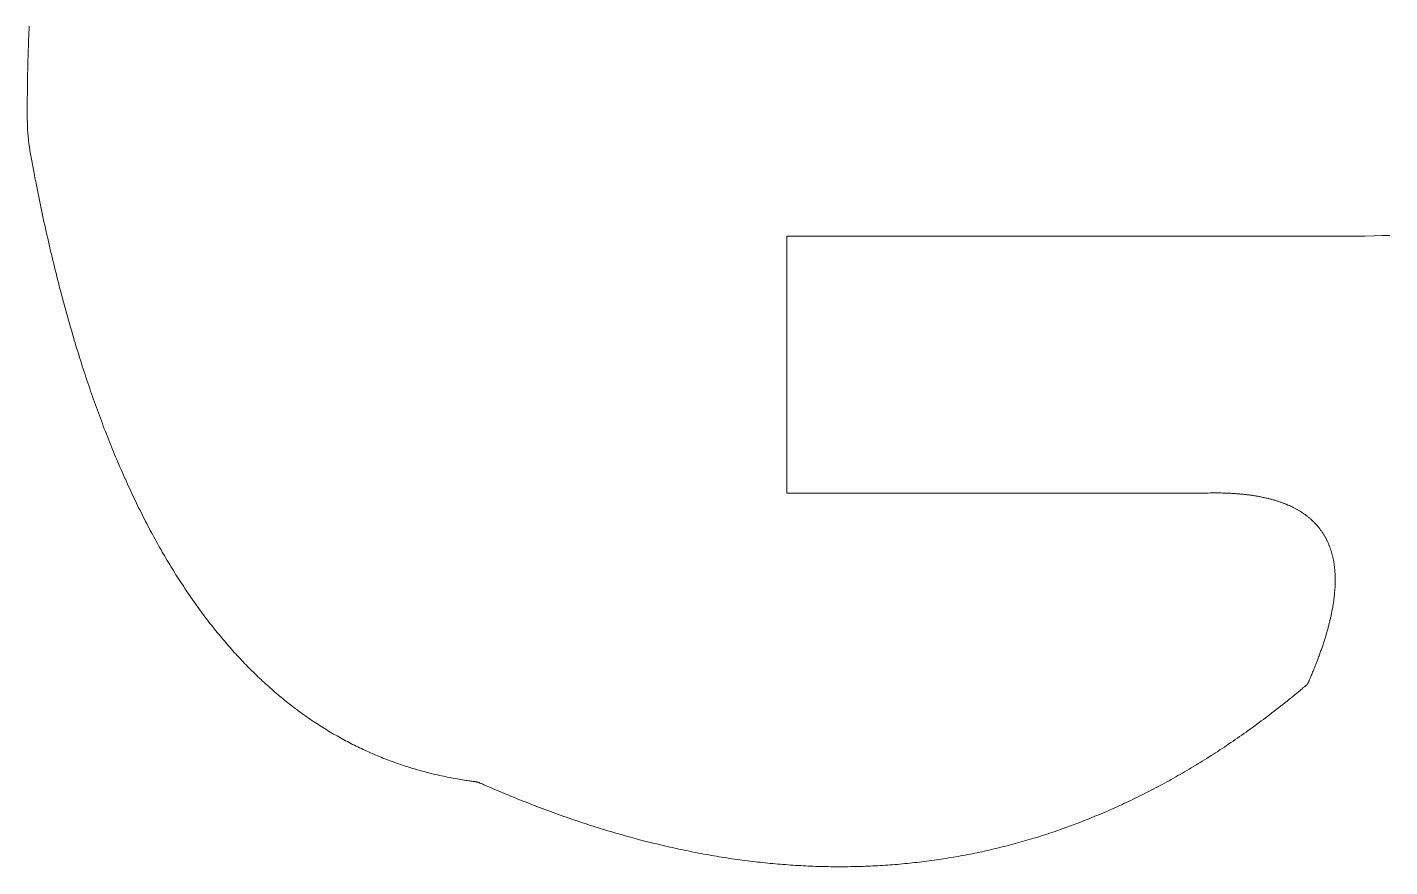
# Model space of a CAD drawing. Header units: inches. Extents: x -250 to 251, y -166 to 168.
# Drawn here: x -143.69 to -128.54, y -123.75 to -114.42 of the extents above; entities that cross this region are included whole.
import ezdxf

# ---------------------------------------------------------------- set-up
doc = ezdxf.new("R2010")
doc.units = ezdxf.units.IN
doc.header["$MEASUREMENT"] = 0
doc.layers.add('Layer 1', color=7, linetype='Continuous')

msp = doc.modelspace()

# ---------------------------------------------------------------- linework, layer by layer
at = {"layer": 'Layer 1', "color": 1, "lineweight": 9}
for points in [[(-130.626, -119.597), (-130.591, -119.596), (-130.561, -119.596), (-130.534, -119.595), (-130.51, -119.595), (-130.49, -119.595), (-130.471, -119.595), (-130.455, -119.595), (-130.439, -119.595), (-130.425, -119.595), (-130.411, -119.595), (-130.398, -119.596), (-130.386, -119.596), (-130.373, -119.596), (-130.362, -119.597), (-130.35, -119.597), (-130.339, -119.597), (-130.327, -119.598), (-130.316, -119.598), (-130.305, -119.599), (-130.294, -119.6), (-130.283, -119.6), (-130.272, -119.601), (-130.261, -119.602), (-130.25, -119.602), (-130.239, -119.603), (-130.228, -119.604), (-130.217, -119.605), (-130.206, -119.606), (-130.196, -119.607), (-130.185, -119.608), (-130.174, -119.609), (-130.164, -119.61), (-130.153, -119.611), (-130.143, -119.612), (-130.133, -119.613), (-130.122, -119.615), (-130.112, -119.616), (-130.102, -119.617), (-130.092, -119.619), (-130.082, -119.62), (-130.072, -119.621), (-130.062, -119.623), (-130.052, -119.624), (-130.042, -119.626), (-130.032, -119.628), (-130.022, -119.629), (-130.013, -119.631), (-130.003, -119.632), (-129.993, -119.634), (-129.984, -119.636), (-129.974, -119.638), (-129.965, -119.64), (-129.956, -119.642), (-129.946, -119.644), (-129.937, -119.646), (-129.928, -119.648), (-129.919, -119.65), (-129.909, -119.652), (-129.9, -119.654), (-129.891, -119.656), (-129.882, -119.658), (-129.873, -119.66), (-129.865, -119.663), (-129.856, -119.665), (-129.847, -119.667), (-129.838, -119.67), (-129.83, -119.672), (-129.821, -119.675), (-129.813, -119.677), (-129.804, -119.68), (-129.796, -119.682), (-129.787, -119.685), (-129.779, -119.688), (-129.771, -119.691), (-129.763, -119.693), (-129.755, -119.696), (-129.746, -119.699), (-129.738, -119.702), (-129.73, -119.705), (-129.723, -119.708), (-129.715, -119.711), (-129.707, -119.714), (-129.699, -119.717), (-129.691, -119.72), (-129.684, -119.723), (-129.676, -119.726), (-129.669, -119.73), (-129.661, -119.733), (-129.654, -119.736), (-129.646, -119.739), (-129.639, -119.743), (-129.632, -119.746), (-129.624, -119.75), (-129.617, -119.753), (-129.61, -119.757), (-129.603, -119.76), (-129.596, -119.764), (-129.589, -119.768), (-129.582, -119.771), (-129.575, -119.775), (-129.568, -119.779), (-129.562, -119.783), (-129.555, -119.787), (-129.548, -119.79), (-129.542, -119.794), (-129.535, -119.798), (-129.529, -119.802), (-129.522, -119.806), (-129.516, -119.811), (-129.51, -119.815), (-129.503, -119.819), (-129.497, -119.823), (-129.491, -119.827), (-129.485, -119.832), (-129.479, -119.836), (-129.473, -119.84), (-129.467, -119.845), (-129.461, -119.849), (-129.455, -119.854), (-129.45, -119.858), (-129.444, -119.863), (-129.438, -119.867), (-129.433, -119.872), (-129.427, -119.877), (-129.422, -119.881), (-129.416, -119.886), (-129.411, -119.891), (-129.405, -119.896), (-129.4, -119.901), (-129.395, -119.906), (-129.39, -119.911), (-129.385, -119.916), (-129.379, -119.921), (-129.374, -119.926), (-129.369, -119.931), (-129.365, -119.936), (-129.36, -119.941), (-129.355, -119.946), (-129.35, -119.952), (-129.345, -119.957), (-129.341, -119.962), (-129.336, -119.968), (-129.332, -119.973), (-129.327, -119.979), (-129.323, -119.984), (-129.318, -119.99), (-129.314, -119.995), (-129.31, -120.001), (-129.306, -120.007), (-129.302, -120.012), (-129.297, -120.018), (-129.293, -120.024), (-129.289, -120.03), (-129.285, -120.036), (-129.282, -120.041), (-129.278, -120.047), (-129.274, -120.053), (-129.27, -120.059), (-129.267, -120.065), (-129.263, -120.072), (-129.259, -120.078), (-129.256, -120.084), (-129.252, -120.09), (-129.249, -120.096), (-129.246, -120.103), (-129.242, -120.109), (-129.239, -120.115), (-129.236, -120.122), (-129.233, -120.128), (-129.23, -120.135), (-129.227, -120.141), (-129.224, -120.148), (-129.221, -120.154), (-129.218, -120.161), (-129.215, -120.168), (-129.213, -120.174), (-129.21, -120.181), (-129.207, -120.188), (-129.205, -120.195), (-129.202, -120.202), (-129.2, -120.209), (-129.197, -120.216), (-129.195, -120.223), (-129.192, -120.23), (-129.19, -120.237), (-129.188, -120.244), (-129.186, -120.251), (-129.184, -120.258), (-129.182, -120.265), (-129.18, -120.273), (-129.178, -120.28), (-129.176, -120.287), (-129.174, -120.295), (-129.172, -120.302), (-129.171, -120.31), (-129.169, -120.317), (-129.167, -120.325), (-129.166, -120.332), (-129.164, -120.34), (-129.163, -120.348), (-129.161, -120.355), (-129.16, -120.363), (-129.159, -120.371), (-129.157, -120.379), (-129.156, -120.387), (-129.155, -120.395), (-129.154, -120.402), (-129.153, -120.41), (-129.152, -120.418), (-129.151, -120.427), (-129.15, -120.435), (-129.149, -120.443), (-129.149, -120.451), (-129.148, -120.459), (-129.147, -120.467), (-129.147, -120.476), (-129.146, -120.484), (-129.146, -120.492), (-129.145, -120.501), (-129.145, -120.509), (-129.145, -120.518), (-129.144, -120.526), (-129.144, -120.535), (-129.144, -120.544), (-129.144, -120.552), (-129.144, -120.561), (-129.144, -120.57), (-129.144, -120.578), (-129.144, -120.587), (-129.144, -120.596), (-129.144, -120.605), (-129.145, -120.614), (-129.145, -120.623), (-129.145, -120.632), (-129.146, -120.641), (-129.146, -120.65), (-129.147, -120.659), (-129.147, -120.668), (-129.148, -120.677), (-129.149, -120.687), (-129.15, -120.696), (-129.15, -120.705), (-129.151, -120.715), (-129.152, -120.724), (-129.153, -120.733), (-129.154, -120.743), (-129.155, -120.752), (-129.156, -120.762), (-129.158, -120.772), (-129.159, -120.781), (-129.16, -120.791), (-129.161, -120.801), (-129.163, -120.81), (-129.164, -120.82), (-129.166, -120.83), (-129.167, -120.84), (-129.169, -120.85), (-129.171, -120.86), (-129.172, -120.87), (-129.174, -120.88), (-129.176, -120.89), (-129.178, -120.9), (-129.18, -120.91), (-129.182, -120.92), (-129.184, -120.93), (-129.186, -120.941), (-129.188, -120.951), (-129.19, -120.961), (-129.193, -120.972), (-129.195, -120.982), (-129.197, -120.993), (-129.2, -121.003), (-129.202, -121.014), (-129.205, -121.024), (-129.207, -121.035), (-129.21, -121.045), (-129.213, -121.056), (-129.215, -121.067), (-129.218, -121.078), (-129.221, -121.088), (-129.224, -121.099), (-129.227, -121.11), (-129.23, -121.121), (-129.233, -121.132), (-129.236, -121.143), (-129.239, -121.154), (-129.243, -121.165), (-129.246, -121.176), (-129.249, -121.187), (-129.253, -121.199), (-129.256, -121.21), (-129.26, -121.221), (-129.263, -121.233), (-129.267, -121.244), (-129.271, -121.255), (-129.274, -121.267), (-129.278, -121.278), (-129.282, -121.29), (-129.286, -121.301), (-129.29, -121.313), (-129.294, -121.324), (-129.298, -121.336), (-129.302, -121.348), (-129.306, -121.36), (-129.31, -121.371), (-129.315, -121.383), (-129.319, -121.395), (-129.323, -121.407), (-129.328, -121.419), (-129.332, -121.431), (-129.337, -121.443), (-129.341, -121.455), (-129.346, -121.467), (-129.351, -121.479), (-129.355, -121.491), (-129.36, -121.504), (-129.365, -121.516), (-129.37, -121.528), (-129.375, -121.541), (-129.38, -121.553), (-129.385, -121.565), (-129.39, -121.578), (-129.395, -121.59), (-129.4, -121.602), (-129.405, -121.613), (-129.41, -121.624), (-129.414, -121.635), (-129.418, -121.645), (-129.422, -121.654), (-129.426, -121.662), (-129.429, -121.67), (-129.432, -121.677), (-129.435, -121.683), (-129.437, -121.689), (-129.439, -121.694), (-129.441, -121.698), (-129.443, -121.702), (-129.444, -121.705), (-129.445, -121.707), (-129.446, -121.71), (-129.447, -121.712), (-129.448, -121.713), (-129.448, -121.714), (-129.449, -121.715), (-129.449, -121.716), (-129.45, -121.717), (-129.45, -121.718), (-129.45, -121.719), (-129.451, -121.719), (-129.451, -121.72), (-129.451, -121.72), (-129.451, -121.721), (-129.452, -121.721), (-129.452, -121.722), (-129.453, -121.722), (-129.453, -121.723), (-129.454, -121.723), (-129.455, -121.724), (-129.456, -121.725), (-129.457, -121.726), (-129.458, -121.727), (-129.459, -121.728), (-129.46, -121.729), (-129.462, -121.73), (-129.464, -121.732), (-129.467, -121.734), (-129.47, -121.737), (-129.473, -121.74), (-129.477, -121.743), (-129.482, -121.747), (-129.488, -121.752), (-129.494, -121.758), (-129.503, -121.764), (-129.513, -121.773), (-129.524, -121.782), (-129.538, -121.794), (-129.554, -121.807), (-129.572, -121.821), (-129.591, -121.837), (-129.612, -121.854), (-129.634, -121.872), (-129.657, -121.89), (-129.68, -121.909), (-129.704, -121.928), (-129.728, -121.947), (-129.752, -121.966), (-129.775, -121.985), (-129.799, -122.003), (-129.823, -122.022), (-129.847, -122.04), (-129.871, -122.059), (-129.895, -122.077), (-129.919, -122.095), (-129.943, -122.113), (-129.967, -122.131), (-129.991, -122.149), (-130.015, -122.166), (-130.039, -122.184), (-130.063, -122.202), (-130.087, -122.219), (-130.111, -122.236), (-130.135, -122.254), (-130.159, -122.271), (-130.183, -122.288), (-130.208, -122.305), (-130.232, -122.322), (-130.256, -122.338), (-130.28, -122.355), (-130.304, -122.372), (-130.329, -122.388), (-130.353, -122.404), (-130.377, -122.421), (-130.402, -122.437), (-130.426, -122.453), (-130.45, -122.469), (-130.475, -122.485), (-130.499, -122.5), (-130.524, -122.516), (-130.548, -122.532), (-130.573, -122.547), (-130.597, -122.563), (-130.622, -122.578), (-130.646, -122.593), (-130.671, -122.608), (-130.695, -122.623), (-130.72, -122.638), (-130.745, -122.653), (-130.769, -122.667), (-130.794, -122.682), (-130.819, -122.696), (-130.843, -122.711), (-130.868, -122.725), (-130.893, -122.739), (-130.918, -122.753), (-130.943, -122.767), (-130.967, -122.781), (-130.992, -122.795), (-131.017, -122.809), (-131.042, -122.822), (-131.067, -122.836), (-131.092, -122.849), (-131.117, -122.862), (-131.142, -122.876), (-131.167, -122.889), (-131.192, -122.902), (-131.217, -122.915), (-131.242, -122.927), (-131.267, -122.94), (-131.292, -122.953), (-131.317, -122.965), (-131.342, -122.978), (-131.367, -122.99), (-131.392, -123.002), (-131.418, -123.014), (-131.443, -123.026), (-131.468, -123.038), (-131.493, -123.05), (-131.518, -123.062), (-131.544, -123.073), (-131.569, -123.085), (-131.594, -123.096), (-131.62, -123.108), (-131.645, -123.119), (-131.67, -123.13), (-131.696, -123.141), (-131.721, -123.152), (-131.747, -123.163), (-131.772, -123.174), (-131.798, -123.184), (-131.823, -123.195), (-131.849, -123.205), (-131.874, -123.216), (-131.9, -123.226), (-131.926, -123.236), (-131.951, -123.246), (-131.977, -123.256), (-132.002, -123.266), (-132.028, -123.275), (-132.054, -123.285), (-132.08, -123.295), (-132.105, -123.304), (-132.131, -123.313), (-132.157, -123.323), (-132.183, -123.332), (-132.208, -123.341), (-132.234, -123.35), (-132.26, -123.359), (-132.286, -123.368), (-132.312, -123.376), (-132.338, -123.385), (-132.364, -123.393), (-132.39, -123.402), (-132.416, -123.41), (-132.442, -123.418), (-132.468, -123.426), (-132.494, -123.434), (-132.52, -123.442), (-132.546, -123.45), (-132.572, -123.457), (-132.598, -123.465), (-132.624, -123.472), (-132.65, -123.48), (-132.677, -123.487), (-132.703, -123.494), (-132.729, -123.501), (-132.755, -123.508), (-132.782, -123.515), (-132.808, -123.522), (-132.834, -123.529), (-132.861, -123.535), (-132.887, -123.542), (-132.913, -123.548), (-132.94, -123.555), (-132.966, -123.561), (-132.992, -123.567), (-133.019, -123.573), (-133.045, -123.579), (-133.072, -123.585), (-133.098, -123.59), (-133.125, -123.596), (-133.151, -123.601), (-133.178, -123.607), (-133.205, -123.612), (-133.231, -123.617), (-133.258, -123.622), (-133.285, -123.627), (-133.311, -123.632), (-133.338, -123.637), (-133.365, -123.642), (-133.391, -123.646), (-133.418, -123.651), (-133.445, -123.655), (-133.472, -123.66), (-133.499, -123.664), (-133.525, -123.668), (-133.552, -123.672), (-133.579, -123.676), (-133.606, -123.68), (-133.633, -123.684), (-133.66, -123.687), (-133.687, -123.691), (-133.714, -123.694), (-133.741, -123.698), (-133.768, -123.701), (-133.795, -123.704), (-133.822, -123.707), (-133.849, -123.71), (-133.876, -123.713), (-133.903, -123.716), (-133.93, -123.718), (-133.958, -123.721), (-133.985, -123.723), (-134.012, -123.726), (-134.039, -123.728), (-134.067, -123.73), (-134.094, -123.732), (-134.121, -123.734), (-134.148, -123.736), (-134.176, -123.738), (-134.203, -123.739), (-134.23, -123.741), (-134.258, -123.742), (-134.285, -123.744), (-134.313, -123.745), (-134.34, -123.746), (-134.368, -123.747), (-134.395, -123.748), (-134.423, -123.749), (-134.45, -123.75), (-134.478, -123.75), (-134.505, -123.751), (-134.533, -123.751), (-134.561, -123.752), (-134.588, -123.752), (-134.616, -123.752), (-134.644, -123.752), (-134.671, -123.752), (-134.699, -123.752), (-134.727, -123.752), (-134.754, -123.752), (-134.782, -123.751), (-134.81, -123.751), (-134.838, -123.75), (-134.866, -123.75), (-134.894, -123.749), (-134.921, -123.748), (-134.949, -123.747), (-134.977, -123.746), (-135.005, -123.745), (-135.033, -123.743), (-135.061, -123.742), (-135.089, -123.74), (-135.117, -123.739), (-135.145, -123.737), (-135.173, -123.735), (-135.201, -123.733), (-135.23, -123.731), (-135.258, -123.729), (-135.286, -123.727), (-135.314, -123.725), (-135.342, -123.723), (-135.37, -123.72), (-135.399, -123.717), (-135.427, -123.715), (-135.455, -123.712), (-135.483, -123.709), (-135.512, -123.706), (-135.54, -123.703), (-135.568, -123.7), (-135.597, -123.697), (-135.625, -123.693), (-135.654, -123.69), (-135.682, -123.686), (-135.711, -123.683), (-135.739, -123.679), (-135.767, -123.675), (-135.796, -123.671), (-135.825, -123.667), (-135.853, -123.663), (-135.882, -123.659), (-135.91, -123.654), (-135.939, -123.65), (-135.968, -123.645), (-135.996, -123.641), (-136.025, -123.636), (-136.054, -123.631), (-136.082, -123.626), (-136.111, -123.621), (-136.14, -123.616), (-136.169, -123.611), (-136.197, -123.605), (-136.226, -123.6), (-136.255, -123.594), (-136.284, -123.589), (-136.313, -123.583), (-136.342, -123.577), (-136.371, -123.571), (-136.4, -123.565), (-136.429, -123.559), (-136.458, -123.553), (-136.487, -123.547), (-136.516, -123.54), (-136.545, -123.534), (-136.574, -123.527), (-136.603, -123.52), (-136.632, -123.513), (-136.661, -123.506), (-136.69, -123.499), (-136.719, -123.492), (-136.749, -123.485), (-136.778, -123.478), (-136.807, -123.47), (-136.836, -123.463), (-136.866, -123.455), (-136.895, -123.448), (-136.924, -123.44), (-136.954, -123.432), (-136.983, -123.424), (-137.012, -123.416), (-137.042, -123.408), (-137.071, -123.399), (-137.1, -123.391), (-137.13, -123.382), (-137.159, -123.374), (-137.189, -123.365), (-137.218, -123.356), (-137.248, -123.348), (-137.278, -123.339), (-137.307, -123.329), (-137.337, -123.32), (-137.366, -123.311), (-137.396, -123.302), (-137.426, -123.292), (-137.455, -123.283), (-137.485, -123.273), (-137.515, -123.263), (-137.545, -123.253), (-137.574, -123.243), (-137.604, -123.233), (-137.634, -123.223), (-137.664, -123.213), (-137.694, -123.202), (-137.723, -123.192), (-137.753, -123.181), (-137.783, -123.171), (-137.813, -123.16), (-137.843, -123.149), (-137.873, -123.138), (-137.903, -123.127), (-137.933, -123.116), (-137.963, -123.105), (-137.993, -123.093), (-138.023, -123.082), (-138.053, -123.07), (-138.083, -123.059), (-138.114, -123.047), (-138.144, -123.035), (-138.174, -123.023), (-138.204, -123.011), (-138.234, -122.999), (-138.265, -122.987), (-138.295, -122.974), (-138.325, -122.962), (-138.355, -122.949), (-138.386, -122.937), (-138.416, -122.924), (-138.445, -122.912), (-138.473, -122.9), (-138.5, -122.889), (-138.525, -122.878), (-138.548, -122.868), (-138.568, -122.859), (-138.586, -122.852), (-138.601, -122.845), (-138.613, -122.84), (-138.624, -122.835), (-138.633, -122.831), (-138.64, -122.828), (-138.646, -122.825), (-138.652, -122.823), (-138.656, -122.821), (-138.66, -122.819), (-138.663, -122.818), (-138.666, -122.817), (-138.668, -122.816), (-138.67, -122.815), (-138.672, -122.814), (-138.673, -122.814), (-138.674, -122.813), (-138.676, -122.813), (-138.677, -122.812), (-138.678, -122.812), (-138.679, -122.811), (-138.68, -122.811), (-138.68, -122.811), (-138.681, -122.811), (-138.682, -122.811), (-138.683, -122.81), (-138.684, -122.81), (-138.685, -122.81), (-138.686, -122.81), (-138.687, -122.81), (-138.688, -122.81), (-138.69, -122.809), (-138.692, -122.809), (-138.694, -122.809), (-138.697, -122.809), (-138.7, -122.808), (-138.704, -122.808), (-138.709, -122.807), (-138.714, -122.806), (-138.721, -122.805), (-138.728, -122.804), (-138.737, -122.803), (-138.747, -122.802), (-138.758, -122.8), (-138.77, -122.798), (-138.783, -122.796), (-138.798, -122.794), (-138.814, -122.792), (-138.831, -122.789), (-138.849, -122.786), (-138.869, -122.782), (-138.889, -122.779), (-138.91, -122.775), (-138.932, -122.771), (-138.954, -122.767), (-138.975, -122.763), (-138.997, -122.759), (-139.019, -122.755), (-139.041, -122.75), (-139.063, -122.746), (-139.084, -122.741), (-139.106, -122.736), (-139.128, -122.731), (-139.149, -122.726), (-139.171, -122.721), (-139.192, -122.716), (-139.214, -122.711), (-139.235, -122.705), (-139.256, -122.7), (-139.278, -122.694), (-139.299, -122.688), (-139.32, -122.683), (-139.341, -122.677), (-139.362, -122.671), (-139.384, -122.664), (-139.405, -122.658), (-139.426, -122.652), (-139.446, -122.645), (-139.467, -122.639), (-139.488, -122.632), (-139.509, -122.625), (-139.53, -122.618), (-139.55, -122.611), (-139.571, -122.604), (-139.592, -122.597), (-139.612, -122.59), (-139.633, -122.582), (-139.653, -122.575), (-139.674, -122.567), (-139.694, -122.559), (-139.714, -122.551), (-139.735, -122.543), (-139.755, -122.535), (-139.775, -122.527), (-139.795, -122.519), (-139.815, -122.51), (-139.835, -122.502), (-139.855, -122.493), (-139.875, -122.484), (-139.895, -122.475), (-139.915, -122.467), (-139.935, -122.457), (-139.955, -122.448), (-139.974, -122.439), (-139.994, -122.43), (-140.014, -122.42), (-140.033, -122.411), (-140.053, -122.401), (-140.072, -122.391), (-140.092, -122.381), (-140.111, -122.371), (-140.131, -122.361), (-140.15, -122.351), (-140.169, -122.34), (-140.188, -122.33), (-140.208, -122.319), (-140.227, -122.309), (-140.246, -122.298), (-140.265, -122.287), (-140.284, -122.276), (-140.303, -122.265), (-140.322, -122.254), (-140.341, -122.243), (-140.359, -122.231), (-140.378, -122.22), (-140.397, -122.208), (-140.416, -122.196), (-140.434, -122.184), (-140.453, -122.172), (-140.471, -122.16), (-140.49, -122.148), (-140.508, -122.136), (-140.527, -122.124), (-140.545, -122.111), (-140.563, -122.098), (-140.582, -122.086), (-140.6, -122.073), (-140.618, -122.06), (-140.636, -122.047), (-140.654, -122.034), (-140.672, -122.021), (-140.69, -122.007), (-140.708, -121.994), (-140.726, -121.98), (-140.744, -121.967), (-140.762, -121.953), (-140.779, -121.939), (-140.797, -121.925), (-140.815, -121.911), (-140.832, -121.897), (-140.85, -121.882), (-140.867, -121.868), (-140.885, -121.854), (-140.902, -121.839), (-140.92, -121.824), (-140.937, -121.809), (-140.954, -121.794), (-140.972, -121.779), (-140.989, -121.764), (-141.006, -121.749), (-141.023, -121.734), (-141.04, -121.718), (-141.057, -121.702), (-141.074, -121.687), (-141.091, -121.671), (-141.108, -121.655), (-141.125, -121.639), (-141.142, -121.623), (-141.158, -121.607), (-141.175, -121.59), (-141.192, -121.574), (-141.208, -121.557), (-141.225, -121.541), (-141.241, -121.524), (-141.258, -121.507), (-141.274, -121.49), (-141.291, -121.473), (-141.307, -121.456), (-141.323, -121.438), (-141.339, -121.421), (-141.356, -121.403), (-141.372, -121.386), (-141.388, -121.368), (-141.404, -121.35), (-141.42, -121.332), (-141.436, -121.314), (-141.452, -121.296), (-141.468, -121.278), (-141.484, -121.259), (-141.499, -121.241), (-141.515, -121.222), (-141.531, -121.204), (-141.546, -121.185), (-141.562, -121.166), (-141.578, -121.147), (-141.593, -121.128), (-141.608, -121.109), (-141.624, -121.089), (-141.639, -121.07), (-141.655, -121.05), (-141.67, -121.031), (-141.685, -121.011), (-141.7, -120.991), (-141.715, -120.971), (-141.73, -120.951), (-141.745, -120.931), (-141.76, -120.91), (-141.775, -120.89), (-141.79, -120.87), (-141.805, -120.849), (-141.82, -120.828), (-141.835, -120.807), (-141.849, -120.786), (-141.864, -120.765), (-141.879, -120.744), (-141.893, -120.723), (-141.908, -120.702), (-141.922, -120.68), (-141.937, -120.658), (-141.951, -120.637), (-141.966, -120.615), (-141.98, -120.593), (-141.994, -120.571), (-142.008, -120.549), (-142.023, -120.527), (-142.037, -120.504), (-142.051, -120.482), (-142.065, -120.459), (-142.079, -120.437), (-142.093, -120.414), (-142.107, -120.391), (-142.12, -120.368), (-142.134, -120.345), (-142.148, -120.322), (-142.162, -120.298), (-142.175, -120.275), (-142.189, -120.252), (-142.203, -120.228), (-142.216, -120.204), (-142.23, -120.18), (-142.243, -120.156), (-142.256, -120.132), (-142.27, -120.108), (-142.283, -120.084), (-142.296, -120.06), (-142.309, -120.035), (-142.323, -120.011), (-142.336, -119.986), (-142.349, -119.961), (-142.362, -119.936), (-142.375, -119.911), (-142.388, -119.886), (-142.401, -119.861), (-142.413, -119.835), (-142.426, -119.81), (-142.439, -119.784), (-142.452, -119.759), (-142.464, -119.733), (-142.477, -119.707), (-142.489, -119.681), (-142.502, -119.655), (-142.514, -119.629), (-142.527, -119.603), (-142.539, -119.576), (-142.551, -119.55), (-142.564, -119.523), (-142.576, -119.496), (-142.588, -119.469), (-142.6, -119.443), (-142.612, -119.415), (-142.624, -119.388), (-142.636, -119.361), (-142.648, -119.334), (-142.66, -119.306), (-142.672, -119.279), (-142.684, -119.251), (-142.696, -119.223), (-142.708, -119.195), (-142.719, -119.167), (-142.731, -119.139), (-142.742, -119.111), (-142.754, -119.083), (-142.765, -119.054), (-142.777, -119.026), (-142.788, -118.997), (-142.8, -118.968), (-142.811, -118.939), (-142.822, -118.91), (-142.834, -118.881), (-142.845, -118.852), (-142.856, -118.823), (-142.867, -118.793), (-142.878, -118.764), (-142.889, -118.734), (-142.9, -118.704), (-142.911, -118.675), (-142.922, -118.645), (-142.932, -118.615), (-142.943, -118.584), (-142.954, -118.554), (-142.965, -118.524), (-142.975, -118.493), (-142.986, -118.463), (-142.996, -118.432), (-143.007, -118.401), (-143.017, -118.37), (-143.028, -118.339), (-143.038, -118.308), (-143.048, -118.277), (-143.059, -118.246), (-143.069, -118.214), (-143.079, -118.183), (-143.089, -118.151), (-143.099, -118.119), (-143.109, -118.087), (-143.119, -118.055), (-143.129, -118.023), (-143.139, -117.991), (-143.149, -117.959), (-143.159, -117.926), (-143.168, -117.894), (-143.178, -117.861), (-143.188, -117.829), (-143.197, -117.796), (-143.207, -117.763), (-143.216, -117.73), (-143.226, -117.697), (-143.235, -117.663), (-143.245, -117.63), (-143.254, -117.597), (-143.263, -117.563), (-143.273, -117.529), (-143.282, -117.495), (-143.291, -117.462), (-143.3, -117.428), (-143.309, -117.393), (-143.318, -117.359), (-143.327, -117.325), (-143.336, -117.29), (-143.345, -117.256), (-143.354, -117.221), (-143.363, -117.186), (-143.371, -117.152), (-143.38, -117.117), (-143.389, -117.082), (-143.397, -117.046), (-143.406, -117.011), (-143.414, -116.976), (-143.423, -116.94), (-143.431, -116.905), (-143.44, -116.869), (-143.448, -116.833), (-143.456, -116.797), (-143.464, -116.761), (-143.473, -116.725), (-143.481, -116.689), (-143.489, -116.652), (-143.497, -116.616), (-143.505, -116.579), (-143.513, -116.542), (-143.521, -116.506), (-143.529, -116.469), (-143.536, -116.432), (-143.544, -116.395), (-143.552, -116.357), (-143.56, -116.32), (-143.567, -116.283), (-143.575, -116.245), (-143.582, -116.207), (-143.59, -116.17), (-143.597, -116.132), (-143.605, -116.094), (-143.612, -116.056), (-143.619, -116.018), (-143.627, -115.979), (-143.634, -115.941), (-143.641, -115.902), (-143.648, -115.864), (-143.655, -115.825), (-143.661, -115.786), (-143.667, -115.747), (-143.673, -115.709), (-143.677, -115.67), (-143.681, -115.63), (-143.685, -115.591), (-143.687, -115.552), (-143.689, -115.513), (-143.69, -115.474), (-143.691, -115.435), (-143.691, -115.396), (-143.691, -115.356), (-143.691, -115.317), (-143.691, -115.279), (-143.691, -115.24), (-143.691, -115.201), (-143.69, -115.162), (-143.69, -115.123), (-143.689, -115.085), (-143.689, -115.046), (-143.688, -115.008), (-143.688, -114.97), (-143.687, -114.931), (-143.686, -114.893), (-143.685, -114.855), (-143.684, -114.817), (-143.683, -114.779), (-143.682, -114.741), (-143.681, -114.703), (-143.68, -114.666), (-143.679, -114.628), (-143.677, -114.591), (-143.676, -114.553), (-143.674, -114.516), (-143.673, -114.478), (-143.671, -114.441), (-143.67, -114.404)], [(-128.815, -116.738), (-128.816, -116.738), (-128.817, -116.738), (-128.819, -116.738), (-128.82, -116.738), (-128.821, -116.738), (-128.823, -116.738), (-128.824, -116.738), (-128.826, -116.738), (-128.827, -116.738), (-128.829, -116.738), (-128.83, -116.738), (-128.832, -116.738), (-128.834, -116.738), (-128.836, -116.738), (-128.837, -116.738), (-128.839, -116.738), (-128.841, -116.738), (-128.843, -116.738), (-128.845, -116.738), (-128.847, -116.738), (-128.85, -116.738), (-128.852, -116.738), (-128.854, -116.738), (-128.857, -116.738), (-128.86, -116.738), (-128.862, -116.738), (-128.865, -116.738), (-128.868, -116.738), (-128.871, -116.738), (-128.873, -116.738), (-128.876, -116.738), (-128.88, -116.738), (-128.883, -116.738), (-128.886, -116.738), (-128.889, -116.738), (-128.893, -116.738), (-128.896, -116.738), (-128.9, -116.738), (-128.903, -116.738), (-128.907, -116.738), (-128.91, -116.738), (-128.914, -116.738), (-128.918, -116.738), (-128.922, -116.738), (-128.926, -116.738), (-128.93, -116.738), (-128.934, -116.738), (-128.939, -116.738), (-128.943, -116.738), (-128.947, -116.738), (-128.952, -116.738), (-128.956, -116.738), (-128.961, -116.738), (-128.965, -116.738), (-128.97, -116.738), (-128.975, -116.738), (-128.98, -116.738), (-128.984, -116.738), (-128.989, -116.738), (-128.994, -116.738), (-129, -116.738), (-129.005, -116.738), (-129.01, -116.738), (-129.015, -116.738), (-129.021, -116.738), (-129.026, -116.738), (-129.032, -116.738), (-129.037, -116.738), (-129.043, -116.738), (-129.048, -116.738), (-129.054, -116.738), (-129.06, -116.738), (-129.066, -116.738), (-129.072, -116.738), (-129.078, -116.738), (-129.084, -116.738), (-129.09, -116.738), (-129.096, -116.738), (-129.102, -116.738), (-129.109, -116.738), (-129.115, -116.738), (-129.122, -116.738), (-129.128, -116.738), (-129.135, -116.738), (-129.141, -116.738), (-129.148, -116.738), (-129.155, -116.738), (-129.161, -116.738), (-129.168, -116.738), (-129.175, -116.738), (-129.182, -116.738), (-129.189, -116.738), (-129.196, -116.738), (-129.203, -116.738), (-129.211, -116.738), (-129.218, -116.738), (-129.225, -116.738), (-129.233, -116.738), (-129.24, -116.738), (-129.248, -116.738), (-129.255, -116.738), (-129.263, -116.738), (-129.27, -116.738), (-129.278, -116.738), (-129.286, -116.738), (-129.294, -116.738), (-129.302, -116.738), (-129.309, -116.738), (-129.317, -116.738), (-129.326, -116.738), (-129.334, -116.738), (-129.342, -116.738), (-129.35, -116.738), (-129.358, -116.738), (-129.367, -116.738), (-129.375, -116.738), (-129.383, -116.738), (-129.392, -116.738), (-129.4, -116.738), (-129.409, -116.738), (-129.418, -116.738), (-129.426, -116.738), (-129.435, -116.738), (-129.444, -116.738), (-129.453, -116.738), (-129.461, -116.738), (-129.47, -116.738), (-129.479, -116.738), (-129.488, -116.738), (-129.498, -116.738), (-129.507, -116.738), (-129.516, -116.738), (-129.525, -116.738), (-129.534, -116.738), (-129.544, -116.738), (-129.553, -116.738), (-129.562, -116.738), (-129.572, -116.738), (-129.581, -116.738), (-129.591, -116.738), (-129.601, -116.738), (-129.61, -116.738), (-129.62, -116.738), (-129.63, -116.738), (-129.64, -116.738), (-129.649, -116.738), (-129.659, -116.738), (-129.669, -116.738), (-129.679, -116.738), (-129.689, -116.738), (-129.699, -116.738), (-129.709, -116.738), (-129.72, -116.738), (-129.73, -116.738), (-129.74, -116.738), (-129.75, -116.738), (-129.761, -116.738), (-129.771, -116.738), (-129.781, -116.738), (-129.792, -116.738), (-129.802, -116.738), (-129.813, -116.738), (-129.824, -116.738), (-129.834, -116.738), (-129.845, -116.738), (-129.856, -116.738), (-129.866, -116.738), (-129.877, -116.738), (-129.888, -116.738), (-129.899, -116.738), (-129.91, -116.738), (-129.921, -116.738), (-129.932, -116.738), (-129.943, -116.738), (-129.954, -116.738), (-129.965, -116.738), (-129.976, -116.738), (-129.987, -116.738), (-129.998, -116.738), (-130.01, -116.738), (-130.021, -116.738), (-130.032, -116.738), (-130.044, -116.738), (-130.055, -116.738), (-130.066, -116.738), (-130.078, -116.738), (-130.089, -116.738), (-130.101, -116.738), (-130.113, -116.738), (-130.124, -116.738), (-130.136, -116.738), (-130.147, -116.738), (-130.159, -116.738), (-130.171, -116.738), (-130.183, -116.738), (-130.195, -116.738), (-130.206, -116.738), (-130.218, -116.738), (-130.23, -116.738), (-130.242, -116.738), (-130.254, -116.738), (-130.266, -116.738), (-130.278, -116.738), (-130.29, -116.738), (-130.302, -116.738), (-130.315, -116.738), (-130.327, -116.738), (-130.339, -116.738), (-130.351, -116.738), (-130.363, -116.738), (-130.376, -116.738), (-130.388, -116.738), (-130.4, -116.738), (-130.413, -116.738), (-130.425, -116.738), (-130.438, -116.738), (-130.45, -116.738), (-130.463, -116.738), (-130.475, -116.738), (-130.488, -116.738), (-130.5, -116.738), (-130.513, -116.738), (-130.525, -116.738), (-130.538, -116.738), (-130.551, -116.738), (-130.564, -116.738), (-130.576, -116.738), (-130.589, -116.738), (-130.602, -116.738), (-130.615, -116.738), (-130.627, -116.738), (-130.64, -116.738), (-130.653, -116.738), (-130.666, -116.738), (-130.679, -116.738), (-130.692, -116.738), (-130.705, -116.738), (-130.718, -116.738), (-130.731, -116.738), (-130.744, -116.738), (-130.757, -116.738), (-130.771, -116.738), (-130.784, -116.738), (-130.799, -116.738), (-130.814, -116.738), (-130.831, -116.738), (-130.848, -116.738), (-130.867, -116.738), (-130.888, -116.738), (-130.91, -116.738), (-130.934, -116.738), (-130.959, -116.738), (-130.984, -116.738), (-131.011, -116.738), (-131.037, -116.738), (-131.064, -116.738), (-131.091, -116.738), (-131.119, -116.738), (-131.146, -116.738), (-131.173, -116.738), (-131.2, -116.738), (-131.228, -116.738), (-131.255, -116.738), (-131.283, -116.738), (-131.31, -116.738), (-131.338, -116.738), (-131.366, -116.738), (-131.393, -116.738), (-131.421, -116.738), (-131.449, -116.738), (-131.477, -116.738), (-131.505, -116.738), (-131.533, -116.738), (-131.561, -116.738), (-131.59, -116.738), (-131.621, -116.738), (-131.654, -116.738), (-131.688, -116.738), (-131.726, -116.738), (-131.766, -116.738), (-131.81, -116.738), (-131.857, -116.738), (-131.905, -116.738), (-131.954, -116.738), (-132.003, -116.738), (-132.052, -116.738), (-132.098, -116.738), (-132.142, -116.738), (-132.183, -116.738), (-132.22, -116.738), (-132.255, -116.738), (-132.288, -116.738), (-132.319, -116.738), (-132.348, -116.738), (-132.377, -116.738), (-132.405, -116.738), (-132.433, -116.738), (-132.461, -116.738), (-132.489, -116.738), (-132.517, -116.738), (-132.545, -116.738), (-132.573, -116.738), (-132.601, -116.738), (-132.629, -116.738), (-132.656, -116.738), (-132.684, -116.738), (-132.712, -116.738), (-132.739, -116.738), (-132.767, -116.738), (-132.794, -116.738), (-132.822, -116.738), (-132.849, -116.738), (-132.877, -116.738), (-132.904, -116.738), (-132.931, -116.738), (-132.958, -116.738), (-132.986, -116.738), (-133.013, -116.738), (-133.04, -116.738), (-133.067, -116.738), (-133.093, -116.738), (-133.12, -116.738), (-133.146, -116.738), (-133.171, -116.738), (-133.196, -116.738), (-133.219, -116.738), (-133.241, -116.738), (-133.262, -116.738), (-133.281, -116.738), (-133.298, -116.738), (-133.315, -116.738), (-133.33, -116.738), (-133.344, -116.738), (-133.358, -116.738), (-133.371, -116.738), (-133.384, -116.738), (-133.397, -116.738), (-133.41, -116.738), (-133.423, -116.738), (-133.436, -116.738), (-133.448, -116.738), (-133.461, -116.738), (-133.474, -116.738), (-133.487, -116.738), (-133.5, -116.738), (-133.512, -116.738), (-133.525, -116.738), (-133.538, -116.738), (-133.55, -116.738), (-133.563, -116.738), (-133.575, -116.738), (-133.588, -116.738), (-133.6, -116.738), (-133.613, -116.738), (-133.625, -116.738), (-133.638, -116.738), (-133.65, -116.738), (-133.663, -116.738), (-133.675, -116.738), (-133.687, -116.738), (-133.699, -116.738), (-133.712, -116.738), (-133.724, -116.738), (-133.736, -116.738), (-133.748, -116.738), (-133.76, -116.738), (-133.773, -116.738), (-133.785, -116.738), (-133.797, -116.738), (-133.809, -116.738), (-133.821, -116.738), (-133.833, -116.738), (-133.844, -116.738), (-133.856, -116.738), (-133.868, -116.738), (-133.88, -116.738), (-133.892, -116.738), (-133.904, -116.738), (-133.915, -116.738), (-133.927, -116.738), (-133.939, -116.738), (-133.95, -116.738), (-133.962, -116.738), (-133.973, -116.738), (-133.985, -116.738), (-133.996, -116.738), (-134.008, -116.738), (-134.019, -116.738), (-134.03, -116.738), (-134.042, -116.738), (-134.053, -116.738), (-134.064, -116.738), (-134.075, -116.738), (-134.087, -116.738), (-134.098, -116.738), (-134.109, -116.738), (-134.12, -116.738), (-134.131, -116.738), (-134.142, -116.738), (-134.153, -116.738), (-134.164, -116.738), (-134.175, -116.738), (-134.185, -116.738), (-134.196, -116.738), (-134.207, -116.738), (-134.218, -116.738), (-134.228, -116.738), (-134.239, -116.738), (-134.249, -116.738), (-134.26, -116.738), (-134.27, -116.738), (-134.281, -116.738), (-134.291, -116.738), (-134.302, -116.738), (-134.312, -116.738), (-134.322, -116.738), (-134.332, -116.738), (-134.343, -116.738), (-134.353, -116.738), (-134.363, -116.738), (-134.373, -116.738), (-134.383, -116.738), (-134.393, -116.738), (-134.403, -116.738), (-134.413, -116.738), (-134.423, -116.738), (-134.432, -116.738), (-134.442, -116.738), (-134.452, -116.738), (-134.461, -116.738), (-134.471, -116.738), (-134.481, -116.738), (-134.49, -116.738), (-134.499, -116.738), (-134.509, -116.738), (-134.518, -116.738), (-134.528, -116.738), (-134.537, -116.738), (-134.546, -116.738), (-134.555, -116.738), (-134.564, -116.738), (-134.573, -116.738), (-134.582, -116.738), (-134.591, -116.738), (-134.6, -116.738), (-134.609, -116.738), (-134.618, -116.738), (-134.627, -116.738), (-134.635, -116.738), (-134.644, -116.738), (-134.653, -116.738), (-134.661, -116.738), (-134.67, -116.738), (-134.678, -116.738), (-134.687, -116.738), (-134.695, -116.738), (-134.703, -116.738), (-134.712, -116.738), (-134.72, -116.738), (-134.728, -116.738), (-134.736, -116.738), (-134.744, -116.738), (-134.752, -116.738), (-134.76, -116.738), (-134.768, -116.738), (-134.776, -116.738), (-134.783, -116.738), (-134.791, -116.738), (-134.799, -116.738), (-134.806, -116.738), (-134.814, -116.738), (-134.821, -116.738), (-134.829, -116.738), (-134.836, -116.738), (-134.843, -116.738), (-134.851, -116.738), (-134.858, -116.738), (-134.865, -116.738), (-134.872, -116.738), (-134.879, -116.738), (-134.886, -116.738), (-134.893, -116.738), (-134.9, -116.738), (-134.906, -116.738), (-134.913, -116.738), (-134.92, -116.738), (-134.926, -116.738), (-134.933, -116.738), (-134.939, -116.738), (-134.946, -116.738), (-134.952, -116.738), (-134.959, -116.738), (-134.965, -116.738), (-134.971, -116.738), (-134.977, -116.738), (-134.983, -116.738), (-134.989, -116.738), (-134.995, -116.738), (-135.001, -116.738), (-135.007, -116.738), (-135.012, -116.738), (-135.018, -116.738), (-135.024, -116.738), (-135.029, -116.738), (-135.035, -116.738), (-135.04, -116.738), (-135.045, -116.738), (-135.051, -116.738), (-135.056, -116.738), (-135.061, -116.738), (-135.066, -116.738), (-135.071, -116.738), (-135.076, -116.738), (-135.081, -116.738), (-135.086, -116.738), (-135.09, -116.738), (-135.095, -116.738), (-135.1, -116.738), (-135.104, -116.738), (-135.109, -116.738), (-135.113, -116.738), (-135.117, -116.738), (-135.122, -116.738), (-135.126, -116.738), (-135.13, -116.738), (-135.134, -116.738), (-135.138, -116.738), (-135.142, -116.738), (-135.146, -116.738), (-135.15, -116.738), (-135.153, -116.738), (-135.157, -116.738), (-135.16, -116.738), (-135.164, -116.738), (-135.167, -116.738), (-135.171, -116.738), (-135.174, -116.738), (-135.177, -116.738), (-135.18, -116.738), (-135.183, -116.738), (-135.186, -116.738), (-135.189, -116.738), (-135.192, -116.738), (-135.195, -116.738), (-135.198, -116.738), (-135.2, -116.738), (-135.203, -116.738), (-135.205, -116.738), (-135.208, -116.738), (-135.21, -116.738), (-135.212, -116.738), (-135.214, -116.738), (-135.216, -116.738), (-135.218, -116.738), (-135.22, -116.738), (-135.222, -116.738), (-135.224, -116.738), (-135.226, -116.738), (-135.227, -116.738), (-135.229, -116.738), (-135.23, -116.738), (-135.232, -116.738), (-135.233, -116.738), (-135.234, -116.738), (-135.235, -116.738), (-135.236, -116.738), (-135.237, -116.738), (-135.238, -116.738), (-135.239, -116.738), (-135.24, -116.738), (-135.24, -116.738), (-135.241, -116.738), (-135.242, -116.738), (-135.242, -116.738), (-135.242, -116.738), (-135.243, -116.738), (-135.243, -116.738), (-135.243, -116.738), (-135.243, -116.738), (-135.243, -116.738), (-135.244, -116.738), (-135.244, -116.738), (-135.244, -116.738), (-135.244, -116.738), (-135.244, -116.739), (-135.244, -116.739), (-135.244, -116.739), (-135.244, -116.74), (-135.244, -116.74), (-135.244, -116.74), (-135.244, -116.741), (-135.244, -116.741), (-135.244, -116.742), (-135.244, -116.742), (-135.244, -116.743), (-135.244, -116.743), (-135.244, -116.744), (-135.244, -116.745), (-135.244, -116.745), (-135.244, -116.746), (-135.244, -116.747), (-135.244, -116.748), (-135.244, -116.749), (-135.244, -116.749), (-135.244, -116.75), (-135.244, -116.751), (-135.244, -116.752), (-135.244, -116.753), (-135.244, -116.754), (-135.244, -116.755), (-135.244, -116.757), (-135.244, -116.758), (-135.244, -116.759), (-135.244, -116.76), (-135.244, -116.761), (-135.244, -116.763), (-135.244, -116.764), (-135.244, -116.765), (-135.244, -116.767), (-135.244, -116.768), (-135.244, -116.77), (-135.244, -116.771), (-135.244, -116.773), (-135.244, -116.774), (-135.244, -116.776), (-135.244, -116.777), (-135.244, -116.779), (-135.244, -116.781), (-135.244, -116.782), (-135.244, -116.784), (-135.244, -116.786), (-135.244, -116.788), (-135.244, -116.789), (-135.244, -116.791), (-135.244, -116.793), (-135.244, -116.795), (-135.244, -116.797), (-135.244, -116.799), (-135.244, -116.801), (-135.244, -116.803), (-135.244, -116.805), (-135.244, -116.807), (-135.244, -116.809), (-135.244, -116.811), (-135.244, -116.814), (-135.244, -116.816), (-135.244, -116.818), (-135.244, -116.82), (-135.244, -116.823), (-135.244, -116.825), (-135.244, -116.827), (-135.244, -116.83), (-135.244, -116.832), (-135.244, -116.835), (-135.244, -116.837), (-135.244, -116.84), (-135.244, -116.842), (-135.244, -116.845), (-135.244, -116.847), (-135.244, -116.85), (-135.244, -116.853), (-135.244, -116.855), (-135.244, -116.858), (-135.244, -116.861), (-135.244, -116.863), (-135.244, -116.866), (-135.244, -116.869), (-135.244, -116.872), (-135.244, -116.875), (-135.244, -116.878), (-135.244, -116.881), (-135.244, -116.884), (-135.244, -116.887), (-135.244, -116.89), (-135.244, -116.893), (-135.244, -116.896), (-135.244, -116.899), (-135.244, -116.902), (-135.244, -116.905), (-135.244, -116.908), (-135.244, -116.911), (-135.244, -116.915), (-135.244, -116.918), (-135.244, -116.921), (-135.244, -116.924), (-135.244, -116.928), (-135.244, -116.931), (-135.244, -116.934), (-135.244, -116.938), (-135.244, -116.941), (-135.244, -116.945), (-135.244, -116.948), (-135.244, -116.952), (-135.244, -116.955), (-135.244, -116.959), (-135.244, -116.962), (-135.244, -116.966), (-135.244, -116.969), (-135.244, -116.973), (-135.244, -116.977), (-135.244, -116.98), (-135.244, -116.984), (-135.244, -116.988), (-135.244, -116.992), (-135.244, -116.995), (-135.244, -116.999), (-135.244, -117.003), (-135.244, -117.008), (-135.244, -117.012), (-135.244, -117.017), (-135.244, -117.022), (-135.244, -117.028), (-135.244, -117.034), (-135.244, -117.041), (-135.244, -117.048), (-135.244, -117.056), (-135.244, -117.064), (-135.244, -117.072), (-135.244, -117.081), (-135.244, -117.089), (-135.244, -117.098), (-135.244, -117.106), (-135.244, -117.115), (-135.244, -117.124), (-135.244, -117.133), (-135.244, -117.142), (-135.244, -117.151), (-135.244, -117.16), (-135.244, -117.17), (-135.244, -117.179), (-135.244, -117.188), (-135.244, -117.198), (-135.244, -117.207), (-135.244, -117.217), (-135.244, -117.227), (-135.244, -117.236), (-135.244, -117.246), (-135.244, -117.256), (-135.244, -117.266), (-135.244, -117.276), (-135.244, -117.286), (-135.244, -117.296), (-135.244, -117.307), (-135.244, -117.317), (-135.244, -117.327), (-135.244, -117.338), (-135.244, -117.348), (-135.244, -117.359), (-135.244, -117.369), (-135.244, -117.38), (-135.244, -117.391), (-135.244, -117.401), (-135.244, -117.412), (-135.244, -117.423), (-135.244, -117.434), (-135.244, -117.445), (-135.244, -117.456), (-135.244, -117.467), (-135.244, -117.478), (-135.244, -117.489), (-135.244, -117.501), (-135.244, -117.512), (-135.244, -117.523), (-135.244, -117.535), (-135.244, -117.546), (-135.244, -117.557), (-135.244, -117.569), (-135.244, -117.581), (-135.244, -117.592), (-135.244, -117.604), (-135.244, -117.615), (-135.244, -117.627), (-135.244, -117.639), (-135.244, -117.651), (-135.244, -117.662), (-135.244, -117.674), (-135.244, -117.686), (-135.244, -117.698), (-135.244, -117.711), (-135.244, -117.724), (-135.244, -117.738), (-135.244, -117.753), (-135.244, -117.769), (-135.244, -117.787), (-135.244, -117.806), (-135.244, -117.826), (-135.244, -117.848), (-135.244, -117.871), (-135.244, -117.894), (-135.244, -117.918), (-135.244, -117.943), (-135.244, -117.967), (-135.244, -117.992), (-135.244, -118.017), (-135.244, -118.042), (-135.244, -118.067), (-135.244, -118.092), (-135.244, -118.117), (-135.244, -118.142), (-135.244, -118.167), (-135.244, -118.192), (-135.244, -118.217), (-135.244, -118.243), (-135.244, -118.268), (-135.244, -118.293), (-135.244, -118.317), (-135.244, -118.342), (-135.244, -118.367), (-135.244, -118.392), (-135.244, -118.417), (-135.244, -118.441), (-135.244, -118.464), (-135.244, -118.487), (-135.244, -118.508), (-135.244, -118.529), (-135.244, -118.548), (-135.244, -118.566), (-135.244, -118.582), (-135.244, -118.597), (-135.244, -118.611), (-135.244, -118.624), (-135.244, -118.636), (-135.244, -118.649), (-135.244, -118.66), (-135.244, -118.672), (-135.244, -118.684), (-135.244, -118.696), (-135.244, -118.708), (-135.244, -118.719), (-135.244, -118.731), (-135.244, -118.743), (-135.244, -118.754), (-135.244, -118.766), (-135.244, -118.777), (-135.244, -118.789), (-135.244, -118.8), (-135.244, -118.811), (-135.244, -118.823), (-135.244, -118.834), (-135.244, -118.845), (-135.244, -118.856), (-135.244, -118.868), (-135.244, -118.879), (-135.244, -118.89), (-135.244, -118.901), (-135.244, -118.912), (-135.244, -118.923), (-135.244, -118.933), (-135.244, -118.944), (-135.244, -118.955), (-135.244, -118.965), (-135.244, -118.976), (-135.244, -118.987), (-135.244, -118.997), (-135.244, -119.007), (-135.244, -119.018), (-135.244, -119.028), (-135.244, -119.038), (-135.244, -119.048), (-135.244, -119.059), (-135.244, -119.069), (-135.244, -119.079), (-135.244, -119.088), (-135.244, -119.098), (-135.244, -119.108), (-135.244, -119.118), (-135.244, -119.127), (-135.244, -119.137), (-135.244, -119.146), (-135.244, -119.156), (-135.244, -119.165), (-135.244, -119.174), (-135.244, -119.184), (-135.244, -119.193), (-135.244, -119.202), (-135.244, -119.211), (-135.244, -119.22), (-135.244, -119.228), (-135.244, -119.237), (-135.244, -119.246), (-135.244, -119.254), (-135.244, -119.263), (-135.244, -119.271), (-135.244, -119.279), (-135.244, -119.286), (-135.244, -119.294), (-135.244, -119.3), (-135.244, -119.307), (-135.244, -119.312), (-135.244, -119.318), (-135.244, -119.323), (-135.244, -119.327), (-135.244, -119.331), (-135.244, -119.335), (-135.244, -119.339), (-135.244, -119.343), (-135.244, -119.347), (-135.244, -119.351), (-135.244, -119.354), (-135.244, -119.358), (-135.244, -119.362), (-135.244, -119.365), (-135.244, -119.369), (-135.244, -119.373), (-135.244, -119.376), (-135.244, -119.38), (-135.244, -119.383), (-135.244, -119.387), (-135.244, -119.39), (-135.244, -119.394), (-135.244, -119.397), (-135.244, -119.4), (-135.244, -119.404), (-135.244, -119.407), (-135.244, -119.41), (-135.244, -119.414), (-135.244, -119.417), (-135.244, -119.42), (-135.244, -119.423), (-135.244, -119.427), (-135.244, -119.43), (-135.244, -119.433), (-135.244, -119.436), (-135.244, -119.439), (-135.244, -119.442), (-135.244, -119.445), (-135.244, -119.448), (-135.244, -119.451), (-135.244, -119.454), (-135.244, -119.457), (-135.244, -119.46), (-135.244, -119.463), (-135.244, -119.466), (-135.244, -119.468), (-135.244, -119.471), (-135.244, -119.474), (-135.244, -119.477), (-135.244, -119.479), (-135.244, -119.482), (-135.244, -119.485), (-135.244, -119.487), (-135.244, -119.49), (-135.244, -119.493), (-135.244, -119.495), (-135.244, -119.498), (-135.244, -119.5), (-135.244, -119.503), (-135.244, -119.505), (-135.244, -119.507), (-135.244, -119.51), (-135.244, -119.512), (-135.244, -119.514), (-135.244, -119.517), (-135.244, -119.519), (-135.244, -119.521), (-135.244, -119.523), (-135.244, -119.525), (-135.244, -119.528), (-135.244, -119.53), (-135.244, -119.532), (-135.244, -119.534), (-135.244, -119.536), (-135.244, -119.538), (-135.244, -119.54), (-135.244, -119.542), (-135.244, -119.544), (-135.244, -119.545), (-135.244, -119.547), (-135.244, -119.549), (-135.244, -119.551), (-135.244, -119.552), (-135.244, -119.554), (-135.244, -119.556), (-135.244, -119.557), (-135.244, -119.559), (-135.244, -119.561), (-135.244, -119.562), (-135.244, -119.564), (-135.244, -119.565), (-135.244, -119.567), (-135.244, -119.568), (-135.244, -119.569), (-135.244, -119.571), (-135.244, -119.572), (-135.244, -119.573), (-135.244, -119.575), (-135.244, -119.576), (-135.244, -119.577), (-135.244, -119.578), (-135.244, -119.579), (-135.244, -119.58), (-135.244, -119.581), (-135.244, -119.582), (-135.244, -119.583), (-135.244, -119.584), (-135.244, -119.585), (-135.244, -119.586), (-135.244, -119.587), (-135.244, -119.588), (-135.244, -119.589), (-135.244, -119.589), (-135.244, -119.59), (-135.244, -119.591), (-135.244, -119.591), (-135.244, -119.592), (-135.244, -119.593), (-135.244, -119.593), (-135.244, -119.594), (-135.244, -119.594), (-135.244, -119.594), (-135.244, -119.595), (-135.244, -119.595), (-135.244, -119.596), (-135.244, -119.596), (-135.244, -119.596), (-135.244, -119.596), (-135.244, -119.596), (-135.244, -119.597), (-135.244, -119.597), (-135.244, -119.597), (-135.243, -119.597), (-135.243, -119.597), (-135.243, -119.597), (-135.243, -119.597), (-135.243, -119.597), (-135.242, -119.597), (-135.242, -119.597), (-135.242, -119.597), (-135.241, -119.597), (-135.241, -119.597), (-135.24, -119.597), (-135.24, -119.597), (-135.239, -119.597), (-135.238, -119.597), (-135.238, -119.597), (-135.237, -119.597), (-135.236, -119.597), (-135.235, -119.597), (-135.234, -119.597), (-135.233, -119.597), (-135.232, -119.597), (-135.231, -119.597), (-135.229, -119.597), (-135.228, -119.597), (-135.227, -119.597), (-135.225, -119.597), (-135.224, -119.597), (-135.223, -119.597), (-135.221, -119.597), (-135.219, -119.597), (-135.218, -119.597), (-135.216, -119.597), (-135.214, -119.597), (-135.212, -119.597), (-135.211, -119.597), (-135.209, -119.597), (-135.207, -119.597), (-135.205, -119.597), (-135.203, -119.597), (-135.2, -119.597), (-135.198, -119.597), (-135.196, -119.597), (-135.194, -119.597), (-135.191, -119.597), (-135.189, -119.597), (-135.186, -119.597), (-135.184, -119.597), (-135.181, -119.597), (-135.179, -119.597), (-135.176, -119.597), (-135.173, -119.597), (-135.171, -119.597), (-135.168, -119.597), (-135.165, -119.597), (-135.162, -119.597), (-135.159, -119.597), (-135.156, -119.597), (-135.153, -119.597), (-135.15, -119.597), (-135.147, -119.597), (-135.144, -119.597), (-135.14, -119.597), (-135.137, -119.597), (-135.134, -119.597), (-135.13, -119.597), (-135.127, -119.597), (-135.123, -119.597), (-135.12, -119.597), (-135.116, -119.597), (-135.112, -119.597), (-135.109, -119.597), (-135.105, -119.597), (-135.101, -119.597), (-135.097, -119.597), (-135.094, -119.597), (-135.09, -119.597), (-135.086, -119.597), (-135.082, -119.597), (-135.078, -119.597), (-135.073, -119.597), (-135.069, -119.597), (-135.065, -119.597), (-135.061, -119.597), (-135.056, -119.597), (-135.052, -119.597), (-135.048, -119.597), (-135.043, -119.597), (-135.039, -119.597), (-135.034, -119.597), (-135.03, -119.597), (-135.025, -119.597), (-135.021, -119.597), (-135.016, -119.597), (-135.011, -119.597), (-135.006, -119.597), (-135.001, -119.597), (-134.997, -119.597), (-134.992, -119.597), (-134.987, -119.597), (-134.982, -119.597), (-134.977, -119.597), (-134.972, -119.597), (-134.967, -119.597), (-134.961, -119.597), (-134.956, -119.597), (-134.951, -119.597), (-134.946, -119.597), (-134.94, -119.597), (-134.935, -119.597), (-134.93, -119.597), (-134.924, -119.597), (-134.919, -119.597), (-134.913, -119.597), (-134.907, -119.597), (-134.902, -119.597), (-134.896, -119.597), (-134.891, -119.597), (-134.885, -119.597), (-134.879, -119.597), (-134.873, -119.597), (-134.867, -119.597), (-134.862, -119.597), (-134.856, -119.597), (-134.85, -119.597), (-134.844, -119.597), (-134.838, -119.597), (-134.832, -119.597), (-134.825, -119.597), (-134.819, -119.597), (-134.813, -119.597), (-134.807, -119.597), (-134.801, -119.597), (-134.794, -119.597), (-134.788, -119.597), (-134.782, -119.597), (-134.775, -119.597), (-134.769, -119.597), (-134.762, -119.597), (-134.756, -119.597), (-134.749, -119.597), (-134.743, -119.597), (-134.736, -119.597), (-134.729, -119.597), (-134.723, -119.597), (-134.716, -119.597), (-134.709, -119.597), (-134.702, -119.597), (-134.696, -119.597), (-134.689, -119.597), (-134.682, -119.597), (-134.675, -119.597), (-134.668, -119.597), (-134.661, -119.597), (-134.654, -119.597), (-134.647, -119.597), (-134.64, -119.597), (-134.633, -119.597), (-134.625, -119.597), (-134.618, -119.597), (-134.611, -119.597), (-134.604, -119.597), (-134.596, -119.597), (-134.589, -119.597), (-134.582, -119.597), (-134.574, -119.597), (-134.567, -119.597), (-134.56, -119.597), (-134.552, -119.597), (-134.545, -119.597), (-134.537, -119.597), (-134.529, -119.597), (-134.522, -119.597), (-134.514, -119.597), (-134.507, -119.597), (-134.499, -119.597), (-134.491, -119.597), (-134.484, -119.597), (-134.476, -119.597), (-134.468, -119.597), (-134.46, -119.597), (-134.452, -119.597), (-134.444, -119.597), (-134.436, -119.597), (-134.429, -119.597), (-134.421, -119.597), (-134.413, -119.597), (-134.405, -119.597), (-134.396, -119.597), (-134.388, -119.597), (-134.38, -119.597), (-134.372, -119.597), (-134.364, -119.597), (-134.356, -119.597), (-134.348, -119.597), (-134.339, -119.597), (-134.331, -119.597), (-134.323, -119.597), (-134.315, -119.597), (-134.306, -119.597), (-134.298, -119.597), (-134.289, -119.597), (-134.281, -119.597), (-134.273, -119.597), (-134.264, -119.597), (-134.256, -119.597), (-134.247, -119.597), (-134.239, -119.597), (-134.23, -119.597), (-134.222, -119.597), (-134.213, -119.597), (-134.204, -119.597), (-134.196, -119.597), (-134.187, -119.597), (-134.178, -119.597), (-134.169, -119.597), (-134.159, -119.597), (-134.149, -119.597), (-134.138, -119.597), (-134.126, -119.597), (-134.114, -119.597), (-134.1, -119.597), (-134.085, -119.597), (-134.069, -119.597), (-134.052, -119.597), (-134.035, -119.597), (-134.017, -119.597), (-133.999, -119.597), (-133.981, -119.597), (-133.963, -119.597), (-133.944, -119.597), (-133.926, -119.597), (-133.907, -119.597), (-133.889, -119.597), (-133.87, -119.597), (-133.851, -119.597), (-133.833, -119.597), (-133.814, -119.597), (-133.795, -119.597), (-133.776, -119.597), (-133.757, -119.597), (-133.738, -119.597), (-133.718, -119.597), (-133.699, -119.597), (-133.68, -119.597), (-133.661, -119.597), (-133.641, -119.597), (-133.622, -119.597), (-133.602, -119.597), (-133.583, -119.597), (-133.563, -119.597), (-133.544, -119.597), (-133.524, -119.597), (-133.504, -119.597), (-133.484, -119.597), (-133.463, -119.597), (-133.441, -119.597), (-133.418, -119.597), (-133.394, -119.597), (-133.367, -119.597), (-133.338, -119.597), (-133.307, -119.597), (-133.273, -119.597), (-133.238, -119.597), (-133.201, -119.597), (-133.163, -119.597), (-133.123, -119.597), (-133.083, -119.597), (-133.043, -119.597), (-133.002, -119.597), (-132.962, -119.597), (-132.923, -119.597), (-132.884, -119.597), (-132.847, -119.597), (-132.811, -119.597), (-132.778, -119.597), (-132.746, -119.597), (-132.717, -119.597), (-132.69, -119.597), (-132.665, -119.597), (-132.642, -119.597), (-132.62, -119.597), (-132.599, -119.597), (-132.578, -119.597), (-132.558, -119.597), (-132.538, -119.597), (-132.518, -119.597), (-132.498, -119.597), (-132.478, -119.597), (-132.458, -119.597), (-132.438, -119.597), (-132.418, -119.597), (-132.399, -119.597), (-132.379, -119.597), (-132.359, -119.597), (-132.339, -119.597), (-132.32, -119.597), (-132.3, -119.597), (-132.281, -119.597), (-132.261, -119.597), (-132.242, -119.597), (-132.222, -119.597), (-132.203, -119.597), (-132.184, -119.597), (-132.164, -119.597), (-132.145, -119.597), (-132.126, -119.597), (-132.107, -119.597), (-132.088, -119.597), (-132.069, -119.597), (-132.05, -119.597), (-132.031, -119.597), (-132.012, -119.597), (-131.994, -119.597), (-131.975, -119.597), (-131.956, -119.597), (-131.938, -119.597), (-131.919, -119.597), (-131.901, -119.597), (-131.883, -119.597), (-131.864, -119.597), (-131.846, -119.597), (-131.828, -119.597), (-131.81, -119.597), (-131.792, -119.597), (-131.774, -119.597), (-131.757, -119.597), (-131.74, -119.597), (-131.723, -119.597), (-131.707, -119.597), (-131.691, -119.597), (-131.677, -119.597), (-131.663, -119.597), (-131.651, -119.597), (-131.639, -119.597), (-131.628, -119.597), (-131.619, -119.597), (-131.609, -119.597), (-131.6, -119.597), (-131.592, -119.597), (-131.583, -119.597), (-131.575, -119.597), (-131.566, -119.597), (-131.558, -119.597), (-131.55, -119.597), (-131.541, -119.597), (-131.533, -119.597), (-131.525, -119.597), (-131.517, -119.597), (-131.509, -119.597), (-131.5, -119.597), (-131.492, -119.597), (-131.484, -119.597), (-131.476, -119.597), (-131.468, -119.597), (-131.46, -119.597), (-131.452, -119.597), (-131.444, -119.597), (-131.436, -119.597), (-131.428, -119.597), (-131.42, -119.597), (-131.412, -119.597), (-131.405, -119.597), (-131.397, -119.597), (-131.389, -119.597), (-131.381, -119.597), (-131.374, -119.597), (-131.366, -119.597), (-131.358, -119.597), (-131.351, -119.597), (-131.343, -119.597), (-131.335, -119.597), (-131.328, -119.597), (-131.32, -119.597), (-131.313, -119.597), (-131.305, -119.597), (-131.298, -119.597), (-131.291, -119.597), (-131.283, -119.597), (-131.276, -119.597), (-131.269, -119.597), (-131.261, -119.597), (-131.254, -119.597), (-131.247, -119.597), (-131.24, -119.597), (-131.233, -119.597), (-131.225, -119.597), (-131.218, -119.597), (-131.211, -119.597), (-131.204, -119.597), (-131.197, -119.597), (-131.19, -119.597), (-131.184, -119.597), (-131.177, -119.597), (-131.17, -119.597), (-131.163, -119.597), (-131.156, -119.597), (-131.15, -119.597), (-131.143, -119.597), (-131.136, -119.597), (-131.13, -119.597), (-131.123, -119.597), (-131.116, -119.597), (-131.11, -119.597), (-131.103, -119.597), (-131.097, -119.597), (-131.09, -119.597), (-131.084, -119.597), (-131.078, -119.597), (-131.071, -119.597), (-131.065, -119.597), (-131.059, -119.597), (-131.053, -119.597), (-131.047, -119.597), (-131.04, -119.597), (-131.034, -119.597), (-131.028, -119.597), (-131.022, -119.597), (-131.016, -119.597), (-131.01, -119.597), (-131.004, -119.597), (-130.999, -119.597), (-130.993, -119.597), (-130.987, -119.597), (-130.981, -119.597), (-130.976, -119.597), (-130.97, -119.597), (-130.964, -119.597), (-130.959, -119.597), (-130.953, -119.597), (-130.948, -119.597), (-130.942, -119.597), (-130.937, -119.597), (-130.931, -119.597), (-130.926, -119.597), (-130.921, -119.597), (-130.915, -119.597), (-130.91, -119.597), (-130.905, -119.597), (-130.9, -119.597), (-130.895, -119.597), (-130.89, -119.597), (-130.885, -119.597), (-130.88, -119.597), (-130.875, -119.597), (-130.87, -119.597), (-130.865, -119.597), (-130.86, -119.597), (-130.856, -119.597), (-130.851, -119.597), (-130.846, -119.597), (-130.842, -119.597), (-130.837, -119.597), (-130.833, -119.597), (-130.828, -119.597), (-130.824, -119.597), (-130.819, -119.597), (-130.815, -119.597), (-130.811, -119.597), (-130.806, -119.597), (-130.802, -119.597), (-130.798, -119.597), (-130.794, -119.597), (-130.79, -119.597), (-130.786, -119.597), (-130.782, -119.597), (-130.778, -119.597), (-130.774, -119.597), (-130.77, -119.597), (-130.766, -119.597), (-130.762, -119.597), (-130.759, -119.597), (-130.755, -119.597), (-130.751, -119.597), (-130.748, -119.597), (-130.744, -119.597), (-130.741, -119.597), (-130.737, -119.597), (-130.734, -119.597), (-130.731, -119.597), (-130.727, -119.597), (-130.724, -119.597), (-130.721, -119.597), (-130.718, -119.597), (-130.715, -119.597), (-130.712, -119.597), (-130.709, -119.597), (-130.706, -119.597), (-130.703, -119.597), (-130.7, -119.597), (-130.697, -119.597), (-130.695, -119.597), (-130.692, -119.597), (-130.689, -119.597), (-130.687, -119.597), (-130.684, -119.597), (-130.682, -119.597), (-130.679, -119.597), (-130.677, -119.597), (-130.675, -119.597), (-130.672, -119.597), (-130.67, -119.597), (-130.668, -119.597), (-130.666, -119.597), (-130.664, -119.597), (-130.662, -119.597), (-130.66, -119.597), (-130.658, -119.597), (-130.656, -119.597), (-130.654, -119.597), (-130.653, -119.597), (-130.651, -119.597), (-130.649, -119.597), (-130.648, -119.597), (-130.646, -119.597), (-130.645, -119.597), (-130.644, -119.597), (-130.642, -119.597), (-130.641, -119.597), (-130.64, -119.597), (-130.638, -119.597), (-130.637, -119.597), (-130.636, -119.597), (-130.635, -119.597), (-130.634, -119.597), (-130.633, -119.597), (-130.632, -119.597), (-130.631, -119.597), (-130.63, -119.597), (-130.629, -119.597), (-130.628, -119.597), (-130.627, -119.597), (-130.626, -119.597)], [(-128.536, -116.73), (-128.617, -116.733), (-128.709, -116.736), (-128.815, -116.738)]]:
    msp.add_lwpolyline(points, dxfattribs=at)

doc.saveas('drawing.dxf')
